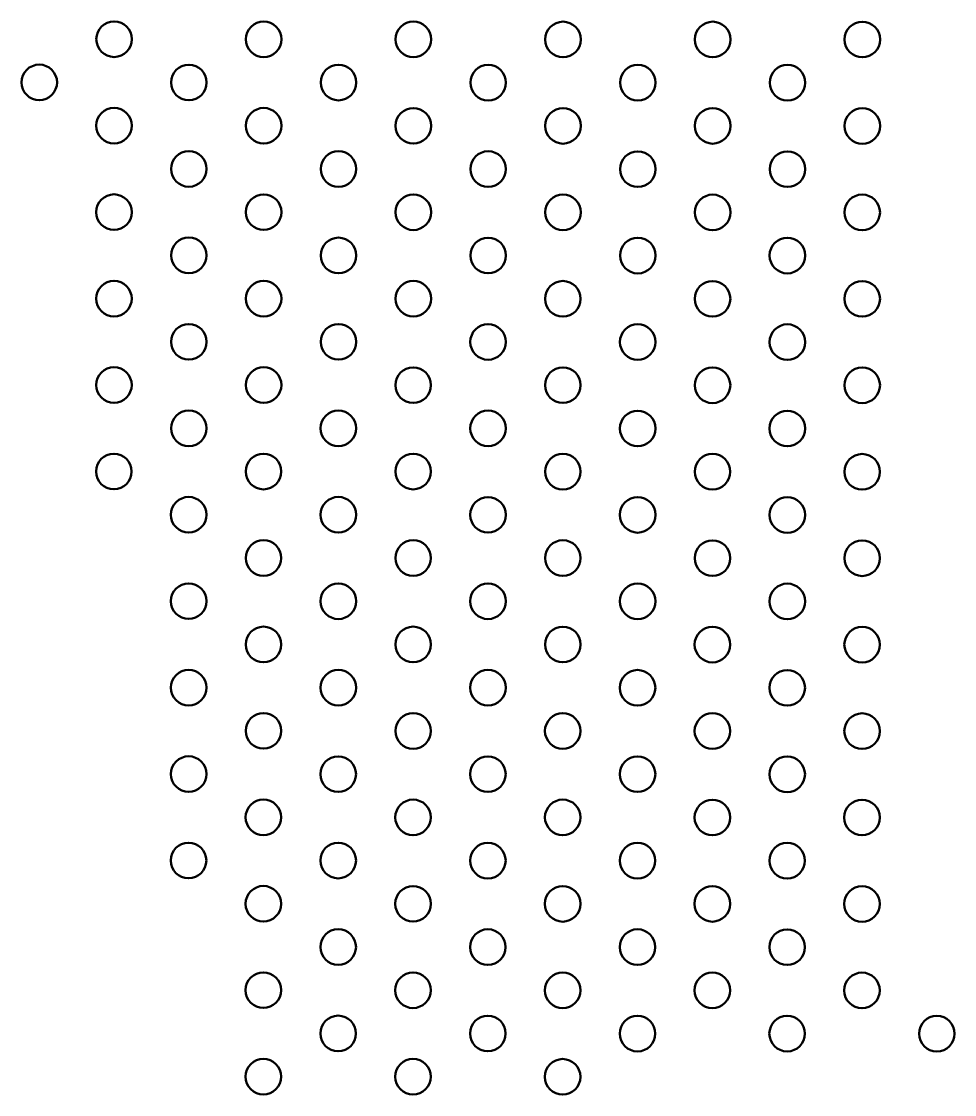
# Model space of a CAD drawing. Header units: inches. Extents: x 17.2 to 30.9, y 2 to 10.
# Drawn here: x 24.754 to 26.03, y 1.987 to 3.453 of the extents above; entities that cross this region are included whole.
import ezdxf

# ---------------------------------------------------------------- set-up
doc = ezdxf.new("R2010")
doc.units = ezdxf.units.IN
doc.header["$MEASUREMENT"] = 0
doc.layers.add('Visible', color=7, linetype='Continuous', lineweight=0)

# ---------------------------------------------------------------- blocks, each defined once
blk = doc.blocks.new('Block_5363')
at = {"layer": 'Visible', "color": 7, "lineweight": 50}
blk.add_circle((24.7784, 3.3696), 0.0243, dxfattribs=at)
blk = doc.blocks.new('Block_5378')
at = {"layer": 'Visible', "color": 7, "lineweight": 50}
blk.add_circle((24.8804, 2.838), 0.0243, dxfattribs=at)
blk = doc.blocks.new('Block_5379')
at = {"layer": 'Visible', "color": 7, "lineweight": 50}
blk.add_circle((24.8805, 2.9561), 0.0243, dxfattribs=at)
blk = doc.blocks.new('Block_5380')
at = {"layer": 'Visible', "color": 7, "lineweight": 50}
blk.add_circle((24.8805, 3.0742), 0.0243, dxfattribs=at)
blk = doc.blocks.new('Block_5381')
at = {"layer": 'Visible', "color": 7, "lineweight": 50}
blk.add_circle((24.8806, 3.1924), 0.0243, dxfattribs=at)
blk = doc.blocks.new('Block_5382')
at = {"layer": 'Visible', "color": 7, "lineweight": 50}
blk.add_circle((24.8806, 3.3105), 0.0243, dxfattribs=at)
blk = doc.blocks.new('Block_5383')
at = {"layer": 'Visible', "color": 7, "lineweight": 50}
blk.add_circle((24.8807, 3.4286), 0.0243, dxfattribs=at)
blk = doc.blocks.new('Block_5397')
at = {"layer": 'Visible', "color": 7, "lineweight": 50}
blk.add_circle((24.9825, 2.3065), 0.0243, dxfattribs=at)
blk = doc.blocks.new('Block_5398')
at = {"layer": 'Visible', "color": 7, "lineweight": 50}
blk.add_circle((24.9826, 2.4246), 0.0243, dxfattribs=at)
blk = doc.blocks.new('Block_5399')
at = {"layer": 'Visible', "color": 7, "lineweight": 50}
blk.add_circle((24.9826, 2.5427), 0.0243, dxfattribs=at)
blk = doc.blocks.new('Block_5400')
at = {"layer": 'Visible', "color": 7, "lineweight": 50}
blk.add_circle((24.9827, 2.6608), 0.0243, dxfattribs=at)
blk = doc.blocks.new('Block_5401')
at = {"layer": 'Visible', "color": 7, "lineweight": 50}
blk.add_circle((24.9827, 2.7789), 0.0243, dxfattribs=at)
blk = doc.blocks.new('Block_5402')
at = {"layer": 'Visible', "color": 7, "lineweight": 50}
blk.add_circle((24.9828, 2.897), 0.0243, dxfattribs=at)
blk = doc.blocks.new('Block_5403')
at = {"layer": 'Visible', "color": 7, "lineweight": 50}
blk.add_circle((24.9828, 3.0152), 0.0243, dxfattribs=at)
blk = doc.blocks.new('Block_5404')
at = {"layer": 'Visible', "color": 7, "lineweight": 50}
blk.add_circle((24.9828, 3.1333), 0.0243, dxfattribs=at)
blk = doc.blocks.new('Block_5405')
at = {"layer": 'Visible', "color": 7, "lineweight": 50}
blk.add_circle((24.9829, 3.2514), 0.0243, dxfattribs=at)
blk = doc.blocks.new('Block_5406')
at = {"layer": 'Visible', "color": 7, "lineweight": 50}
blk.add_circle((24.9829, 3.3695), 0.0243, dxfattribs=at)
blk = doc.blocks.new('Block_5420')
at = {"layer": 'Visible', "color": 7, "lineweight": 50}
blk.add_circle((25.0847, 2.0112), 0.0243, dxfattribs=at)
blk = doc.blocks.new('Block_5421')
at = {"layer": 'Visible', "color": 7, "lineweight": 50}
blk.add_circle((25.0847, 2.1293), 0.0243, dxfattribs=at)
blk = doc.blocks.new('Block_5422')
at = {"layer": 'Visible', "color": 7, "lineweight": 50}
blk.add_circle((25.0848, 2.2474), 0.0243, dxfattribs=at)
blk = doc.blocks.new('Block_5423')
at = {"layer": 'Visible', "color": 7, "lineweight": 50}
blk.add_circle((25.0848, 2.3655), 0.0243, dxfattribs=at)
blk = doc.blocks.new('Block_5424')
at = {"layer": 'Visible', "color": 7, "lineweight": 50}
blk.add_circle((25.0849, 2.4836), 0.0243, dxfattribs=at)
blk = doc.blocks.new('Block_5425')
at = {"layer": 'Visible', "color": 7, "lineweight": 50}
blk.add_circle((25.0849, 2.6017), 0.0243, dxfattribs=at)
blk = doc.blocks.new('Block_5426')
at = {"layer": 'Visible', "color": 7, "lineweight": 50}
blk.add_circle((25.085, 2.7198), 0.0243, dxfattribs=at)
blk = doc.blocks.new('Block_5427')
at = {"layer": 'Visible', "color": 7, "lineweight": 50}
blk.add_circle((25.085, 2.8379), 0.0243, dxfattribs=at)
blk = doc.blocks.new('Block_5428')
at = {"layer": 'Visible', "color": 7, "lineweight": 50}
blk.add_circle((25.0851, 2.9561), 0.0243, dxfattribs=at)
blk = doc.blocks.new('Block_5429')
at = {"layer": 'Visible', "color": 7, "lineweight": 50}
blk.add_circle((25.0851, 3.0742), 0.0243, dxfattribs=at)
blk = doc.blocks.new('Block_5430')
at = {"layer": 'Visible', "color": 7, "lineweight": 50}
blk.add_circle((25.0851, 3.1923), 0.0243, dxfattribs=at)
blk = doc.blocks.new('Block_5431')
at = {"layer": 'Visible', "color": 7, "lineweight": 50}
blk.add_circle((25.0852, 3.3104), 0.0243, dxfattribs=at)
blk = doc.blocks.new('Block_5432')
at = {"layer": 'Visible', "color": 7, "lineweight": 50}
blk.add_circle((25.0852, 3.4285), 0.0243, dxfattribs=at)
blk = doc.blocks.new('Block_5445')
at = {"layer": 'Visible', "color": 7, "lineweight": 50}
blk.add_circle((25.187, 2.0702), 0.0243, dxfattribs=at)
blk = doc.blocks.new('Block_5446')
at = {"layer": 'Visible', "color": 7, "lineweight": 50}
blk.add_circle((25.1871, 2.1883), 0.0243, dxfattribs=at)
blk = doc.blocks.new('Block_5447')
at = {"layer": 'Visible', "color": 7, "lineweight": 50}
blk.add_circle((25.1871, 2.3064), 0.0243, dxfattribs=at)
blk = doc.blocks.new('Block_5448')
at = {"layer": 'Visible', "color": 7, "lineweight": 50}
blk.add_circle((25.1871, 2.4245), 0.0243, dxfattribs=at)
blk = doc.blocks.new('Block_5449')
at = {"layer": 'Visible', "color": 7, "lineweight": 50}
blk.add_circle((25.1872, 2.5426), 0.0243, dxfattribs=at)
blk = doc.blocks.new('Block_5450')
at = {"layer": 'Visible', "color": 7, "lineweight": 50}
blk.add_circle((25.1872, 2.6607), 0.0243, dxfattribs=at)
blk = doc.blocks.new('Block_5451')
at = {"layer": 'Visible', "color": 7, "lineweight": 50}
blk.add_circle((25.1873, 2.7789), 0.0243, dxfattribs=at)
blk = doc.blocks.new('Block_5452')
at = {"layer": 'Visible', "color": 7, "lineweight": 50}
blk.add_circle((25.1873, 2.897), 0.0243, dxfattribs=at)
blk = doc.blocks.new('Block_5453')
at = {"layer": 'Visible', "color": 7, "lineweight": 50}
blk.add_circle((25.1874, 3.0151), 0.0243, dxfattribs=at)
blk = doc.blocks.new('Block_5454')
at = {"layer": 'Visible', "color": 7, "lineweight": 50}
blk.add_circle((25.1874, 3.1332), 0.0243, dxfattribs=at)
blk = doc.blocks.new('Block_5455')
at = {"layer": 'Visible', "color": 7, "lineweight": 50}
blk.add_circle((25.1875, 3.2513), 0.0243, dxfattribs=at)
blk = doc.blocks.new('Block_5456')
at = {"layer": 'Visible', "color": 7, "lineweight": 50}
blk.add_circle((25.1875, 3.3694), 0.0243, dxfattribs=at)
blk = doc.blocks.new('Block_5470')
at = {"layer": 'Visible', "color": 7, "lineweight": 50}
blk.add_circle((25.2893, 2.0111), 0.0243, dxfattribs=at)
blk = doc.blocks.new('Block_5471')
at = {"layer": 'Visible', "color": 7, "lineweight": 50}
blk.add_circle((25.2893, 2.1292), 0.0243, dxfattribs=at)
blk = doc.blocks.new('Block_5472')
at = {"layer": 'Visible', "color": 7, "lineweight": 50}
blk.add_circle((25.2894, 2.2473), 0.0243, dxfattribs=at)
blk = doc.blocks.new('Block_5473')
at = {"layer": 'Visible', "color": 7, "lineweight": 50}
blk.add_circle((25.2894, 2.3654), 0.0243, dxfattribs=at)
blk = doc.blocks.new('Block_5474')
at = {"layer": 'Visible', "color": 7, "lineweight": 50}
blk.add_circle((25.2895, 2.4835), 0.0243, dxfattribs=at)
blk = doc.blocks.new('Block_5475')
at = {"layer": 'Visible', "color": 7, "lineweight": 50}
blk.add_circle((25.2895, 2.6017), 0.0243, dxfattribs=at)
blk = doc.blocks.new('Block_5476')
at = {"layer": 'Visible', "color": 7, "lineweight": 50}
blk.add_circle((25.2895, 2.7198), 0.0243, dxfattribs=at)
blk = doc.blocks.new('Block_5477')
at = {"layer": 'Visible', "color": 7, "lineweight": 50}
blk.add_circle((25.2896, 2.8379), 0.0243, dxfattribs=at)
blk = doc.blocks.new('Block_5478')
at = {"layer": 'Visible', "color": 7, "lineweight": 50}
blk.add_circle((25.2896, 2.956), 0.0243, dxfattribs=at)
blk = doc.blocks.new('Block_5479')
at = {"layer": 'Visible', "color": 7, "lineweight": 50}
blk.add_circle((25.2897, 3.0741), 0.0243, dxfattribs=at)
blk = doc.blocks.new('Block_5480')
at = {"layer": 'Visible', "color": 7, "lineweight": 50}
blk.add_circle((25.2897, 3.1922), 0.0243, dxfattribs=at)
blk = doc.blocks.new('Block_5481')
at = {"layer": 'Visible', "color": 7, "lineweight": 50}
blk.add_circle((25.2898, 3.3103), 0.0243, dxfattribs=at)
blk = doc.blocks.new('Block_5482')
at = {"layer": 'Visible', "color": 7, "lineweight": 50}
blk.add_circle((25.2898, 3.4284), 0.0243, dxfattribs=at)
blk = doc.blocks.new('Block_5495')
at = {"layer": 'Visible', "color": 7, "lineweight": 50}
blk.add_circle((25.3916, 2.0701), 0.0243, dxfattribs=at)
blk = doc.blocks.new('Block_5496')
at = {"layer": 'Visible', "color": 7, "lineweight": 50}
blk.add_circle((25.3916, 2.1882), 0.0243, dxfattribs=at)
blk = doc.blocks.new('Block_5497')
at = {"layer": 'Visible', "color": 7, "lineweight": 50}
blk.add_circle((25.3917, 2.3063), 0.0243, dxfattribs=at)
blk = doc.blocks.new('Block_5498')
at = {"layer": 'Visible', "color": 7, "lineweight": 50}
blk.add_circle((25.3917, 2.4244), 0.0243, dxfattribs=at)
blk = doc.blocks.new('Block_5499')
at = {"layer": 'Visible', "color": 7, "lineweight": 50}
blk.add_circle((25.3918, 2.5426), 0.0243, dxfattribs=at)
blk = doc.blocks.new('Block_5500')
at = {"layer": 'Visible', "color": 7, "lineweight": 50}
blk.add_circle((25.3918, 2.6607), 0.0243, dxfattribs=at)
blk = doc.blocks.new('Block_5501')
at = {"layer": 'Visible', "color": 7, "lineweight": 50}
blk.add_circle((25.3919, 2.7788), 0.0243, dxfattribs=at)
blk = doc.blocks.new('Block_5502')
at = {"layer": 'Visible', "color": 7, "lineweight": 50}
blk.add_circle((25.3919, 2.8969), 0.0243, dxfattribs=at)
blk = doc.blocks.new('Block_5503')
at = {"layer": 'Visible', "color": 7, "lineweight": 50}
blk.add_circle((25.3919, 3.015), 0.0243, dxfattribs=at)
blk = doc.blocks.new('Block_5504')
at = {"layer": 'Visible', "color": 7, "lineweight": 50}
blk.add_circle((25.392, 3.1331), 0.0243, dxfattribs=at)
blk = doc.blocks.new('Block_5505')
at = {"layer": 'Visible', "color": 7, "lineweight": 50}
blk.add_circle((25.392, 3.2512), 0.0243, dxfattribs=at)
blk = doc.blocks.new('Block_5506')
at = {"layer": 'Visible', "color": 7, "lineweight": 50}
blk.add_circle((25.3921, 3.3693), 0.0243, dxfattribs=at)
blk = doc.blocks.new('Block_5519')
at = {"layer": 'Visible', "color": 7, "lineweight": 50}
blk.add_circle((25.4938, 2.011), 0.0243, dxfattribs=at)
blk = doc.blocks.new('Block_5520')
at = {"layer": 'Visible', "color": 7, "lineweight": 50}
blk.add_circle((25.4939, 2.1291), 0.0243, dxfattribs=at)
blk = doc.blocks.new('Block_5521')
at = {"layer": 'Visible', "color": 7, "lineweight": 50}
blk.add_circle((25.4939, 2.2472), 0.0243, dxfattribs=at)
blk = doc.blocks.new('Block_5522')
at = {"layer": 'Visible', "color": 7, "lineweight": 50}
blk.add_circle((25.494, 2.3654), 0.0243, dxfattribs=at)
blk = doc.blocks.new('Block_5523')
at = {"layer": 'Visible', "color": 7, "lineweight": 50}
blk.add_circle((25.494, 2.4835), 0.0243, dxfattribs=at)
blk = doc.blocks.new('Block_5524')
at = {"layer": 'Visible', "color": 7, "lineweight": 50}
blk.add_circle((25.4941, 2.6016), 0.0243, dxfattribs=at)
blk = doc.blocks.new('Block_5525')
at = {"layer": 'Visible', "color": 7, "lineweight": 50}
blk.add_circle((25.4941, 2.7197), 0.0243, dxfattribs=at)
blk = doc.blocks.new('Block_5526')
at = {"layer": 'Visible', "color": 7, "lineweight": 50}
blk.add_circle((25.4942, 2.8378), 0.0243, dxfattribs=at)
blk = doc.blocks.new('Block_5527')
at = {"layer": 'Visible', "color": 7, "lineweight": 50}
blk.add_circle((25.4942, 2.9559), 0.0243, dxfattribs=at)
blk = doc.blocks.new('Block_5528')
at = {"layer": 'Visible', "color": 7, "lineweight": 50}
blk.add_circle((25.4942, 3.074), 0.0243, dxfattribs=at)
blk = doc.blocks.new('Block_5529')
at = {"layer": 'Visible', "color": 7, "lineweight": 50}
blk.add_circle((25.4943, 3.1921), 0.0243, dxfattribs=at)
blk = doc.blocks.new('Block_5530')
at = {"layer": 'Visible', "color": 7, "lineweight": 50}
blk.add_circle((25.4943, 3.3102), 0.0243, dxfattribs=at)
blk = doc.blocks.new('Block_5531')
at = {"layer": 'Visible', "color": 7, "lineweight": 50}
blk.add_circle((25.4944, 3.4283), 0.0243, dxfattribs=at)
blk = doc.blocks.new('Block_5543')
at = {"layer": 'Visible', "color": 7, "lineweight": 50}
blk.add_circle((25.5962, 2.07), 0.0243, dxfattribs=at)
blk = doc.blocks.new('Block_5544')
at = {"layer": 'Visible', "color": 7, "lineweight": 50}
blk.add_circle((25.5962, 2.1882), 0.0243, dxfattribs=at)
blk = doc.blocks.new('Block_5545')
at = {"layer": 'Visible', "color": 7, "lineweight": 50}
blk.add_circle((25.5962, 2.3063), 0.0243, dxfattribs=at)
blk = doc.blocks.new('Block_5546')
at = {"layer": 'Visible', "color": 7, "lineweight": 50}
blk.add_circle((25.5963, 2.4244), 0.0243, dxfattribs=at)
blk = doc.blocks.new('Block_5547')
at = {"layer": 'Visible', "color": 7, "lineweight": 50}
blk.add_circle((25.5963, 2.5425), 0.0243, dxfattribs=at)
blk = doc.blocks.new('Block_5548')
at = {"layer": 'Visible', "color": 7, "lineweight": 50}
blk.add_circle((25.5964, 2.6606), 0.0243, dxfattribs=at)
blk = doc.blocks.new('Block_5549')
at = {"layer": 'Visible', "color": 7, "lineweight": 50}
blk.add_circle((25.5964, 2.7787), 0.0243, dxfattribs=at)
blk = doc.blocks.new('Block_5550')
at = {"layer": 'Visible', "color": 7, "lineweight": 50}
blk.add_circle((25.5965, 2.8968), 0.0243, dxfattribs=at)
blk = doc.blocks.new('Block_5551')
at = {"layer": 'Visible', "color": 7, "lineweight": 50}
blk.add_circle((25.5965, 3.0149), 0.0243, dxfattribs=at)
blk = doc.blocks.new('Block_5552')
at = {"layer": 'Visible', "color": 7, "lineweight": 50}
blk.add_circle((25.5966, 3.133), 0.0243, dxfattribs=at)
blk = doc.blocks.new('Block_5553')
at = {"layer": 'Visible', "color": 7, "lineweight": 50}
blk.add_circle((25.5966, 3.2511), 0.0243, dxfattribs=at)
blk = doc.blocks.new('Block_5554')
at = {"layer": 'Visible', "color": 7, "lineweight": 50}
blk.add_circle((25.5966, 3.3693), 0.0243, dxfattribs=at)
blk = doc.blocks.new('Block_5566')
at = {"layer": 'Visible', "color": 7, "lineweight": 50}
blk.add_circle((25.6985, 2.1291), 0.0243, dxfattribs=at)
blk = doc.blocks.new('Block_5567')
at = {"layer": 'Visible', "color": 7, "lineweight": 50}
blk.add_circle((25.6985, 2.2472), 0.0243, dxfattribs=at)
blk = doc.blocks.new('Block_5568')
at = {"layer": 'Visible', "color": 7, "lineweight": 50}
blk.add_circle((25.6986, 2.3653), 0.0243, dxfattribs=at)
blk = doc.blocks.new('Block_5569')
at = {"layer": 'Visible', "color": 7, "lineweight": 50}
blk.add_circle((25.6986, 2.4834), 0.0243, dxfattribs=at)
blk = doc.blocks.new('Block_5570')
at = {"layer": 'Visible', "color": 7, "lineweight": 50}
blk.add_circle((25.6986, 2.6015), 0.0243, dxfattribs=at)
blk = doc.blocks.new('Block_5571')
at = {"layer": 'Visible', "color": 7, "lineweight": 50}
blk.add_circle((25.6987, 2.7196), 0.0243, dxfattribs=at)
blk = doc.blocks.new('Block_5572')
at = {"layer": 'Visible', "color": 7, "lineweight": 50}
blk.add_circle((25.6987, 2.8377), 0.0243, dxfattribs=at)
blk = doc.blocks.new('Block_5573')
at = {"layer": 'Visible', "color": 7, "lineweight": 50}
blk.add_circle((25.6988, 2.9558), 0.0243, dxfattribs=at)
blk = doc.blocks.new('Block_5574')
at = {"layer": 'Visible', "color": 7, "lineweight": 50}
blk.add_circle((25.6988, 3.0739), 0.0243, dxfattribs=at)
blk = doc.blocks.new('Block_5575')
at = {"layer": 'Visible', "color": 7, "lineweight": 50}
blk.add_circle((25.6989, 3.192), 0.0243, dxfattribs=at)
blk = doc.blocks.new('Block_5576')
at = {"layer": 'Visible', "color": 7, "lineweight": 50}
blk.add_circle((25.6989, 3.3102), 0.0243, dxfattribs=at)
blk = doc.blocks.new('Block_5577')
at = {"layer": 'Visible', "color": 7, "lineweight": 50}
blk.add_circle((25.699, 3.4283), 0.0243, dxfattribs=at)
blk = doc.blocks.new('Block_5588')
at = {"layer": 'Visible', "color": 7, "lineweight": 50}
blk.add_circle((25.8007, 2.07), 0.0243, dxfattribs=at)
blk = doc.blocks.new('Block_5589')
at = {"layer": 'Visible', "color": 7, "lineweight": 50}
blk.add_circle((25.8008, 2.1881), 0.0243, dxfattribs=at)
blk = doc.blocks.new('Block_5590')
at = {"layer": 'Visible', "color": 7, "lineweight": 50}
blk.add_circle((25.8008, 2.3062), 0.0243, dxfattribs=at)
blk = doc.blocks.new('Block_5591')
at = {"layer": 'Visible', "color": 7, "lineweight": 50}
blk.add_circle((25.8009, 2.4243), 0.0243, dxfattribs=at)
blk = doc.blocks.new('Block_5592')
at = {"layer": 'Visible', "color": 7, "lineweight": 50}
blk.add_circle((25.8009, 2.5424), 0.0243, dxfattribs=at)
blk = doc.blocks.new('Block_5593')
at = {"layer": 'Visible', "color": 7, "lineweight": 50}
blk.add_circle((25.801, 2.6605), 0.0243, dxfattribs=at)
blk = doc.blocks.new('Block_5594')
at = {"layer": 'Visible', "color": 7, "lineweight": 50}
blk.add_circle((25.801, 2.7786), 0.0243, dxfattribs=at)
blk = doc.blocks.new('Block_5595')
at = {"layer": 'Visible', "color": 7, "lineweight": 50}
blk.add_circle((25.801, 2.8967), 0.0243, dxfattribs=at)
blk = doc.blocks.new('Block_5596')
at = {"layer": 'Visible', "color": 7, "lineweight": 50}
blk.add_circle((25.8011, 3.0148), 0.0243, dxfattribs=at)
blk = doc.blocks.new('Block_5597')
at = {"layer": 'Visible', "color": 7, "lineweight": 50}
blk.add_circle((25.8011, 3.133), 0.0243, dxfattribs=at)
blk = doc.blocks.new('Block_5598')
at = {"layer": 'Visible', "color": 7, "lineweight": 50}
blk.add_circle((25.8012, 3.2511), 0.0243, dxfattribs=at)
blk = doc.blocks.new('Block_5599')
at = {"layer": 'Visible', "color": 7, "lineweight": 50}
blk.add_circle((25.8012, 3.3692), 0.0243, dxfattribs=at)
blk = doc.blocks.new('Block_5611')
at = {"layer": 'Visible', "color": 7, "lineweight": 50}
blk.add_circle((25.903, 2.129), 0.0243, dxfattribs=at)
blk = doc.blocks.new('Block_5612')
at = {"layer": 'Visible', "color": 7, "lineweight": 50}
blk.add_circle((25.9031, 2.2471), 0.0243, dxfattribs=at)
blk = doc.blocks.new('Block_5613')
at = {"layer": 'Visible', "color": 7, "lineweight": 50}
blk.add_circle((25.9031, 2.3652), 0.0243, dxfattribs=at)
blk = doc.blocks.new('Block_5614')
at = {"layer": 'Visible', "color": 7, "lineweight": 50}
blk.add_circle((25.9032, 2.4833), 0.0243, dxfattribs=at)
blk = doc.blocks.new('Block_5615')
at = {"layer": 'Visible', "color": 7, "lineweight": 50}
blk.add_circle((25.9032, 2.6014), 0.0243, dxfattribs=at)
blk = doc.blocks.new('Block_5616')
at = {"layer": 'Visible', "color": 7, "lineweight": 50}
blk.add_circle((25.9033, 2.7195), 0.0243, dxfattribs=at)
blk = doc.blocks.new('Block_5617')
at = {"layer": 'Visible', "color": 7, "lineweight": 50}
blk.add_circle((25.9033, 2.8376), 0.0243, dxfattribs=at)
blk = doc.blocks.new('Block_5618')
at = {"layer": 'Visible', "color": 7, "lineweight": 50}
blk.add_circle((25.9034, 2.9558), 0.0243, dxfattribs=at)
blk = doc.blocks.new('Block_5619')
at = {"layer": 'Visible', "color": 7, "lineweight": 50}
blk.add_circle((25.9034, 3.0739), 0.0243, dxfattribs=at)
blk = doc.blocks.new('Block_5620')
at = {"layer": 'Visible', "color": 7, "lineweight": 50}
blk.add_circle((25.9034, 3.192), 0.0243, dxfattribs=at)
blk = doc.blocks.new('Block_5621')
at = {"layer": 'Visible', "color": 7, "lineweight": 50}
blk.add_circle((25.9035, 3.3101), 0.0243, dxfattribs=at)
blk = doc.blocks.new('Block_5622')
at = {"layer": 'Visible', "color": 7, "lineweight": 50}
blk.add_circle((25.9035, 3.4282), 0.0243, dxfattribs=at)
blk = doc.blocks.new('Block_5628')
at = {"layer": 'Visible', "color": 7, "lineweight": 50}
blk.add_circle((26.0053, 2.0699), 0.0243, dxfattribs=at)

msp = doc.modelspace()

# ---------------------------------------------------------------- block references
at = {"layer": 'Visible'}
for name in ['Block_5383', 'Block_5432', 'Block_5482', 'Block_5531', 'Block_5577', 'Block_5622', 'Block_5363', 'Block_5406', 'Block_5456', 'Block_5506', 'Block_5554', 'Block_5599', 'Block_5382', 'Block_5431', 'Block_5481', 'Block_5530', 'Block_5576', 'Block_5621', 'Block_5405', 'Block_5455', 'Block_5505', 'Block_5553', 'Block_5598', 'Block_5381', 'Block_5430', 'Block_5480', 'Block_5529', 'Block_5575', 'Block_5620', 'Block_5404', 'Block_5454', 'Block_5504', 'Block_5552', 'Block_5597', 'Block_5380', 'Block_5429', 'Block_5479', 'Block_5528', 'Block_5574', 'Block_5619', 'Block_5403', 'Block_5453', 'Block_5503', 'Block_5551', 'Block_5596', 'Block_5379', 'Block_5428', 'Block_5478', 'Block_5527', 'Block_5573', 'Block_5618', 'Block_5402', 'Block_5452', 'Block_5502', 'Block_5550', 'Block_5595', 'Block_5378', 'Block_5427', 'Block_5477', 'Block_5526', 'Block_5572', 'Block_5617', 'Block_5401', 'Block_5451', 'Block_5501', 'Block_5549', 'Block_5594', 'Block_5426', 'Block_5476', 'Block_5525', 'Block_5571', 'Block_5616', 'Block_5400', 'Block_5450', 'Block_5500', 'Block_5548', 'Block_5593', 'Block_5425', 'Block_5475', 'Block_5524', 'Block_5570', 'Block_5615', 'Block_5399', 'Block_5449', 'Block_5499', 'Block_5547', 'Block_5592', 'Block_5424', 'Block_5474', 'Block_5523', 'Block_5569', 'Block_5614', 'Block_5398', 'Block_5448', 'Block_5498', 'Block_5546', 'Block_5591', 'Block_5423', 'Block_5473', 'Block_5522', 'Block_5568', 'Block_5613', 'Block_5397', 'Block_5447', 'Block_5497', 'Block_5545', 'Block_5590', 'Block_5422', 'Block_5472', 'Block_5521', 'Block_5567', 'Block_5612', 'Block_5446', 'Block_5496', 'Block_5544', 'Block_5589', 'Block_5421', 'Block_5471', 'Block_5520', 'Block_5566', 'Block_5611', 'Block_5445', 'Block_5495', 'Block_5543', 'Block_5588', 'Block_5628', 'Block_5420', 'Block_5470', 'Block_5519']:
    msp.add_blockref(name, (0, 0), dxfattribs=at)

doc.saveas('drawing.dxf')
